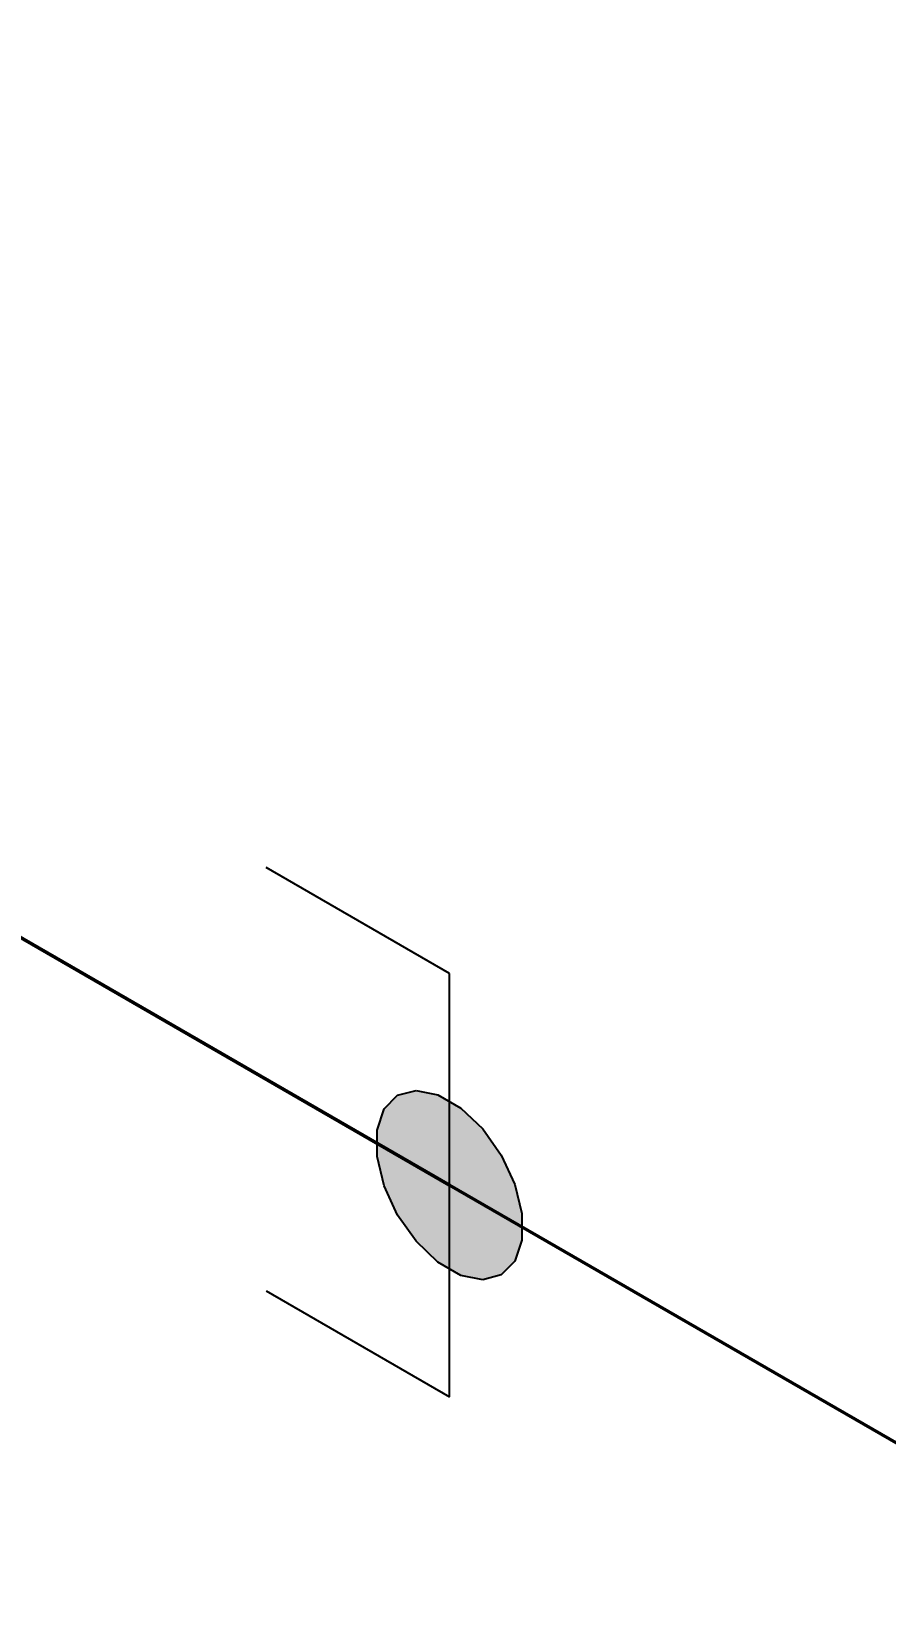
# Model space of a CAD drawing. Header units: millimetres. Extents: x 0 to 594, y 0 to 420.
# Drawn here: x 200.94 to 207.11, y 234.63 to 246.06 of the extents above; entities that cross this region are included whole.
import ezdxf

# ---------------------------------------------------------------- set-up
doc = ezdxf.new("R2010")
doc.units = ezdxf.units.MM
doc.header["$LTSCALE"] = 0.25
doc.layers.add('용접', color=1, linetype='Continuous')
doc.layers.add('치수', color=1, linetype='Continuous')
doc.layers.add('파이프 작은 보어', color=30, linetype='Continuous', lineweight=50)
doc.styles.add('AdskIsoMetric', font='arial.ttf', dxfattribs={"width": 0.8, "height": 2.5})
doc.styles.add('AdskIsoMetric-30', font='arial.ttf', dxfattribs={"width": 0.8, "height": 2.5})
doc.styles.add('AdskIsoMetric30', font='arial.ttf', dxfattribs={"width": 0.8, "oblique": 30, "height": 2.5})
doc.dimstyles.new('AdskIsoMetric', dxfattribs={"dimtxt": 2.5, "dimasz": 2.5, "dimexe": 1, "dimexo": 2, "dimgap": 0.8, "dimtad": 1, "dimdec": 0, "dimrnd": 1, "dimzin": 0, "dimdsep": 46, "dimtxsty": 'AdskIsoMetric', "dimcen": 0, "dimclrt": 7, "dimadec": 0, "dimazin": 0, "dimtfac": 1, "dimtdec": 0, "dimtmove": 1, "dimatfit": 3, "dimfxl": 0, "dimfrac": 2, "dimtolj": 1, "dimtzin": 0, "dimarcsym": 0})

# ---------------------------------------------------------------- blocks, each defined once
blk = doc.blocks.new('*D68')
at = {"layer": 'Defpoints', "color": 0}
for p in [(196.272, 274.78), (209.263, 267.28), (209.263, 234.653)]:
    blk.add_point(p, dxfattribs=at)
at = {"layer": '치수', "color": 0, "lineweight": -2}
for p, q in [((207.263, 268.435), (195.272, 275.358)), ((196.272, 244.653), (196.272, 272.28))]:
    blk.add_line(p, q, dxfattribs=at)
at = {"layer": '치수', "color": 0}
for points in [[(195.856, 272.28), (196.689, 272.28), (196.272, 274.78)], [(195.856, 244.653), (196.689, 244.653), (196.272, 242.153)]]:
    blk.add_solid(points, dxfattribs=at)
at = {"layer": '치수', "color": 7, "insert": (194.006, 259.775), "char_height": 2.5, "attachment_point": 5, "rotation": 90, "style": 'AdskIsoMetric30'}
blk.add_mtext('\\A1;1604', dxfattribs=at)
blk = doc.blocks.new('*D69')
at = {"layer": 'Defpoints', "color": 0}
for p in [(152.474, 267.441), (209.263, 234.653), (209.263, 219.653)]:
    blk.add_point(p, dxfattribs=at)
at = {"layer": '치수', "color": 0, "lineweight": -2}
for p, q in [((152.474, 265.131), (152.474, 251.286)), ((154.639, 251.191), (207.098, 220.903)), ((209.263, 232.344), (209.263, 218.499))]:
    blk.add_line(p, q, dxfattribs=at)
at = {"layer": '치수', "color": 0}
for points in [[(154.847, 251.552), (154.43, 250.83), (152.474, 252.441)], [(207.306, 221.264), (206.889, 220.543), (209.263, 219.653)]]:
    blk.add_solid(points, dxfattribs=at)
at = {"layer": '치수', "color": 7, "insert": (180.868, 238.665), "char_height": 2.5, "attachment_point": 5, "rotation": 330, "style": 'AdskIsoMetric-30'}
blk.add_mtext('\\A1;4268', dxfattribs=at)
blk = doc.blocks.new('엘보우-9-Iso2DSkew90')
at = {"color": 0, "linetype": 'ByBlock', "lineweight": -2, "extrusion": (-0.707107, -0.408248, 0.57735)}
for p, q in [((0, 0), (0, 6.124)), ((-5.303, 3.062), (0, 0)), ((0, 0), (0, 0))]:
    blk.add_line(p, q, dxfattribs=at)
blk = doc.blocks.new('SocketWeld-1-IsoRight')
blk.add_hatch(color=256).paths.add_polyline_path([(0.00553, 0.03713), (0.00575, 0.03692), (0.00596, 0.03672), (0.00617, 0.03652), (0.00639, 0.03631), (0.0066, 0.03611), (0.00682, 0.0359), (0.00703, 0.0357), (0.00725, 0.03549), (0.00746, 0.03529), (0.00768, 0.03508), (0.00789, 0.03488), (0.00811, 0.03467), (0.00832, 0.03447), (0.00854, 0.03427), (0.00875, 0.03406), (0.00897, 0.03386), (0.00918, 0.03365), (0.0094, 0.03345), (0.00961, 0.03324), (0.00982, 0.03304), (0.01004, 0.03283), (0.01025, 0.03263), (0.01047, 0.03243), (0.01068, 0.03222), (0.0109, 0.03202), (0.01111, 0.03181), (0.01133, 0.03161), (0.01154, 0.0314), (0.01176, 0.0312), (0.01197, 0.03099), (0.01219, 0.03079), (0.0124, 0.03058), (0.01262, 0.03038), (0.01283, 0.03018), (0.01305, 0.02997), (0.01326, 0.02977), (0.01347, 0.02956), (0.01369, 0.02936), (0.0139, 0.02915), (0.01412, 0.02895), (0.01433, 0.02874), (0.01455, 0.02854), (0.01476, 0.02834), (0.01498, 0.02813), (0.01519, 0.02793), (0.01541, 0.02772), (0.01562, 0.02752), (0.01584, 0.02731), (0.01605, 0.02711), (0.01605, 0.02711), (0.01623, 0.02685), (0.01642, 0.02659), (0.0166, 0.02633), (0.01678, 0.02607), (0.01696, 0.02581), (0.01715, 0.02556), (0.01733, 0.0253), (0.01751, 0.02504), (0.01769, 0.02478), (0.01788, 0.02452), (0.01806, 0.02426), (0.01824, 0.024), (0.01843, 0.02375), (0.01861, 0.02349), (0.01879, 0.02323), (0.01897, 0.02297), (0.01916, 0.02271), (0.01934, 0.02245), (0.01952, 0.02219), (0.0197, 0.02193), (0.01989, 0.02168), (0.02007, 0.02142), (0.02025, 0.02116), (0.02043, 0.0209), (0.02062, 0.02064), (0.0208, 0.02038), (0.02098, 0.02012), (0.02116, 0.01987), (0.02135, 0.01961), (0.02153, 0.01935), (0.02171, 0.01909), (0.0219, 0.01883), (0.02208, 0.01857), (0.02226, 0.01831), (0.02244, 0.01806), (0.02263, 0.0178), (0.02281, 0.01754), (0.02299, 0.01728), (0.02317, 0.01702), (0.02336, 0.01676), (0.02354, 0.0165), (0.02372, 0.01624), (0.0239, 0.01599), (0.02409, 0.01573), (0.02427, 0.01547), (0.02445, 0.01521), (0.02463, 0.01495), (0.02482, 0.01469), (0.025, 0.01443), (0.025, 0.01443), (0.02513, 0.01415), (0.02527, 0.01386), (0.0254, 0.01357), (0.02553, 0.01328), (0.02566, 0.013), (0.0258, 0.01271), (0.02593, 0.01242), (0.02606, 0.01213), (0.02619, 0.01185), (0.02633, 0.01156), (0.02646, 0.01127), (0.02659, 0.01098), (0.02672, 0.0107), (0.02686, 0.01041), (0.02699, 0.01012), (0.02712, 0.00983), (0.02726, 0.00955), (0.02739, 0.00926), (0.02752, 0.00897), (0.02765, 0.00868), (0.02779, 0.0084), (0.02792, 0.00811), (0.02805, 0.00782), (0.02818, 0.00753), (0.02832, 0.00725), (0.02845, 0.00696), (0.02858, 0.00667), (0.02872, 0.00638), (0.02885, 0.0061), (0.02898, 0.00581), (0.02911, 0.00552), (0.02925, 0.00523), (0.02938, 0.00495), (0.02951, 0.00466), (0.02964, 0.00437), (0.02978, 0.00408), (0.02991, 0.0038), (0.03004, 0.00351), (0.03017, 0.00322), (0.03031, 0.00293), (0.03044, 0.00265), (0.03057, 0.00236), (0.03071, 0.00207), (0.03084, 0.00178), (0.03097, 0.0015), (0.0311, 0.00121), (0.03124, 0.00092), (0.03137, 0.00063), (0.0315, 0.00035), (0.0315, 0.00035), (0.03157, 0.00006), (0.03164, -0.00023), (0.03171, -0.00052), (0.03178, -0.00081), (0.03185, -0.00109), (0.03192, -0.00138), (0.03199, -0.00167), (0.03206, -0.00196), (0.03213, -0.00225), (0.0322, -0.00254), (0.03227, -0.00282), (0.03234, -0.00311), (0.03241, -0.0034), (0.03248, -0.00369), (0.03255, -0.00398), (0.03262, -0.00426), (0.03269, -0.00455), (0.03276, -0.00484), (0.03283, -0.00513), (0.0329, -0.00542), (0.03297, -0.00571), (0.03304, -0.00599), (0.03311, -0.00628), (0.03318, -0.00657), (0.03325, -0.00686), (0.03332, -0.00715), (0.03339, -0.00743), (0.03346, -0.00772), (0.03352, -0.00801), (0.03359, -0.0083), (0.03366, -0.00859), (0.03373, -0.00888), (0.0338, -0.00916), (0.03387, -0.00945), (0.03394, -0.00974), (0.03401, -0.01003), (0.03408, -0.01032), (0.03415, -0.0106), (0.03422, -0.01089), (0.03429, -0.01118), (0.03436, -0.01147), (0.03443, -0.01176), (0.0345, -0.01205), (0.03457, -0.01233), (0.03464, -0.01262), (0.03471, -0.01291), (0.03478, -0.0132), (0.03485, -0.01349), (0.03492, -0.01377), (0.03492, -0.01377), (0.03492, -0.01404), (0.03492, -0.0143), (0.03492, -0.01456), (0.03492, -0.01482), (0.03492, -0.01508), (0.03492, -0.01534), (0.03492, -0.0156), (0.03492, -0.01586), (0.03492, -0.01612), (0.03492, -0.01638), (0.03492, -0.01664), (0.03492, -0.0169), (0.03492, -0.01716), (0.03492, -0.01742), (0.03492, -0.01768), (0.03492, -0.01795), (0.03492, -0.01821), (0.03492, -0.01847), (0.03492, -0.01873), (0.03492, -0.01899), (0.03492, -0.01925), (0.03492, -0.01951), (0.03492, -0.01977), (0.03492, -0.02003), (0.03492, -0.02029), (0.03492, -0.02055), (0.03492, -0.02081), (0.03492, -0.02107), (0.03492, -0.02133), (0.03492, -0.02159), (0.03492, -0.02186), (0.03492, -0.02212), (0.03492, -0.02238), (0.03492, -0.02264), (0.03492, -0.0229), (0.03492, -0.02316), (0.03492, -0.02342), (0.03492, -0.02368), (0.03492, -0.02394), (0.03492, -0.0242), (0.03492, -0.02446), (0.03492, -0.02472), (0.03492, -0.02498), (0.03492, -0.02524), (0.03492, -0.0255), (0.03492, -0.02577), (0.03492, -0.02603), (0.03492, -0.02629), (0.03492, -0.02655), (0.03492, -0.02655), (0.03485, -0.02676), (0.03478, -0.02696), (0.03471, -0.02717), (0.03464, -0.02738), (0.03457, -0.02759), (0.0345, -0.02779), (0.03443, -0.028), (0.03436, -0.02821), (0.03429, -0.02842), (0.03422, -0.02862), (0.03415, -0.02883), (0.03408, -0.02904), (0.03401, -0.02925), (0.03394, -0.02945), (0.03387, -0.02966), (0.0338, -0.02987), (0.03373, -0.03008), (0.03366, -0.03028), (0.03359, -0.03049), (0.03352, -0.0307), (0.03346, -0.03091), (0.03339, -0.03112), (0.03332, -0.03132), (0.03325, -0.03153), (0.03318, -0.03174), (0.03311, -0.03195), (0.03304, -0.03215), (0.03297, -0.03236), (0.0329, -0.03257), (0.03283, -0.03278), (0.03276, -0.03298), (0.03269, -0.03319), (0.03262, -0.0334), (0.03255, -0.03361), (0.03248, -0.03381), (0.03241, -0.03402), (0.03234, -0.03423), (0.03227, -0.03444), (0.0322, -0.03465), (0.03213, -0.03485), (0.03206, -0.03506), (0.03199, -0.03527), (0.03192, -0.03548), (0.03185, -0.03568), (0.03178, -0.03589), (0.03171, -0.0361), (0.03164, -0.03631), (0.03157, -0.03651), (0.0315, -0.03672), (0.0315, -0.03672), (0.03137, -0.03686), (0.03124, -0.03699), (0.0311, -0.03712), (0.03097, -0.03726), (0.03084, -0.03739), (0.03071, -0.03753), (0.03057, -0.03766), (0.03044, -0.0378), (0.03031, -0.03793), (0.03017, -0.03806), (0.03004, -0.0382), (0.02991, -0.03833), (0.02978, -0.03847), (0.02964, -0.0386), (0.02951, -0.03874), (0.02938, -0.03887), (0.02925, -0.039), (0.02911, -0.03914), (0.02898, -0.03927), (0.02885, -0.03941), (0.02872, -0.03954), (0.02858, -0.03968), (0.02845, -0.03981), (0.02832, -0.03994), (0.02818, -0.04008), (0.02805, -0.04021), (0.02792, -0.04035), (0.02779, -0.04048), (0.02765, -0.04062), (0.02752, -0.04075), (0.02739, -0.04088), (0.02726, -0.04102), (0.02712, -0.04115), (0.02699, -0.04129), (0.02686, -0.04142), (0.02672, -0.04156), (0.02659, -0.04169), (0.02646, -0.04182), (0.02633, -0.04196), (0.02619, -0.04209), (0.02606, -0.04223), (0.02593, -0.04236), (0.0258, -0.0425), (0.02566, -0.04263), (0.02553, -0.04276), (0.0254, -0.0429), (0.02527, -0.04303), (0.02513, -0.04317), (0.025, -0.0433), (0.025, -0.0433), (0.02482, -0.04335), (0.02463, -0.0434), (0.02445, -0.04344), (0.02427, -0.04349), (0.02409, -0.04354), (0.0239, -0.04359), (0.02372, -0.04364), (0.02354, -0.04368), (0.02336, -0.04373), (0.02317, -0.04378), (0.02299, -0.04383), (0.02281, -0.04387), (0.02263, -0.04392), (0.02244, -0.04397), (0.02226, -0.04402), (0.02208, -0.04407), (0.0219, -0.04411), (0.02171, -0.04416), (0.02153, -0.04421), (0.02135, -0.04426), (0.02116, -0.0443), (0.02098, -0.04435), (0.0208, -0.0444), (0.02062, -0.04445), (0.02043, -0.0445), (0.02025, -0.04454), (0.02007, -0.04459), (0.01989, -0.04464), (0.0197, -0.04469), (0.01952, -0.04473), (0.01934, -0.04478), (0.01916, -0.04483), (0.01897, -0.04488), (0.01879, -0.04493), (0.01861, -0.04497), (0.01843, -0.04502), (0.01824, -0.04507), (0.01806, -0.04512), (0.01788, -0.04516), (0.01769, -0.04521), (0.01751, -0.04526), (0.01733, -0.04531), (0.01715, -0.04536), (0.01696, -0.0454), (0.01678, -0.04545), (0.0166, -0.0455), (0.01642, -0.04555), (0.01623, -0.04559), (0.01605, -0.04564), (0.01605, -0.04564), (0.01584, -0.0456), (0.01562, -0.04556), (0.01541, -0.04551), (0.01519, -0.04547), (0.01498, -0.04543), (0.01476, -0.04538), (0.01455, -0.04534), (0.01433, -0.04529), (0.01412, -0.04525), (0.0139, -0.04521), (0.01369, -0.04516), (0.01347, -0.04512), (0.01326, -0.04508), (0.01305, -0.04503), (0.01283, -0.04499), (0.01262, -0.04495), (0.0124, -0.0449), (0.01219, -0.04486), (0.01197, -0.04482), (0.01176, -0.04477), (0.01154, -0.04473), (0.01133, -0.04469), (0.01111, -0.04464), (0.0109, -0.0446), (0.01068, -0.04456), (0.01047, -0.04451), (0.01025, -0.04447), (0.01004, -0.04443), (0.00982, -0.04438), (0.00961, -0.04434), (0.0094, -0.0443), (0.00918, -0.04425), (0.00897, -0.04421), (0.00875, -0.04417), (0.00854, -0.04412), (0.00832, -0.04408), (0.00811, -0.04404), (0.00789, -0.04399), (0.00768, -0.04395), (0.00746, -0.04391), (0.00725, -0.04386), (0.00703, -0.04382), (0.00682, -0.04378), (0.0066, -0.04373), (0.00639, -0.04369), (0.00617, -0.04365), (0.00596, -0.0436), (0.00575, -0.04356), (0.00553, -0.04352), (0.00553, -0.04352), (0.00531, -0.04339), (0.00508, -0.04325), (0.00485, -0.04312), (0.00463, -0.04299), (0.0044, -0.04286), (0.00418, -0.04273), (0.00395, -0.0426), (0.00372, -0.04247), (0.0035, -0.04234), (0.00327, -0.04221), (0.00305, -0.04208), (0.00282, -0.04195), (0.0026, -0.04182), (0.00237, -0.04169), (0.00214, -0.04156), (0.00192, -0.04143), (0.00169, -0.0413), (0.00147, -0.04117), (0.00124, -0.04104), (0.00102, -0.04091), (0.00079, -0.04078), (0.00056, -0.04065), (0.00034, -0.04052), (0.00011, -0.04039), (-0.00011, -0.04026), (-0.00034, -0.04013), (-0.00056, -0.04), (-0.00079, -0.03987), (-0.00102, -0.03974), (-0.00124, -0.03961), (-0.00147, -0.03948), (-0.00169, -0.03934), (-0.00192, -0.03921), (-0.00214, -0.03908), (-0.00237, -0.03895), (-0.0026, -0.03882), (-0.00282, -0.03869), (-0.00305, -0.03856), (-0.00327, -0.03843), (-0.0035, -0.0383), (-0.00372, -0.03817), (-0.00395, -0.03804), (-0.00418, -0.03791), (-0.0044, -0.03778), (-0.00463, -0.03765), (-0.00485, -0.03752), (-0.00508, -0.03739), (-0.00531, -0.03726), (-0.00553, -0.03713), (-0.00553, -0.03713), (-0.00575, -0.03692), (-0.00596, -0.03672), (-0.00617, -0.03652), (-0.00639, -0.03631), (-0.0066, -0.03611), (-0.00682, -0.0359), (-0.00703, -0.0357), (-0.00725, -0.03549), (-0.00746, -0.03529), (-0.00768, -0.03508), (-0.00789, -0.03488), (-0.00811, -0.03467), (-0.00832, -0.03447), (-0.00854, -0.03427), (-0.00875, -0.03406), (-0.00897, -0.03386), (-0.00918, -0.03365), (-0.0094, -0.03345), (-0.00961, -0.03324), (-0.00982, -0.03304), (-0.01004, -0.03283), (-0.01025, -0.03263), (-0.01047, -0.03243), (-0.01068, -0.03222), (-0.0109, -0.03202), (-0.01111, -0.03181), (-0.01133, -0.03161), (-0.01154, -0.0314), (-0.01176, -0.0312), (-0.01197, -0.03099), (-0.01219, -0.03079), (-0.0124, -0.03058), (-0.01262, -0.03038), (-0.01283, -0.03018), (-0.01305, -0.02997), (-0.01326, -0.02977), (-0.01347, -0.02956), (-0.01369, -0.02936), (-0.0139, -0.02915), (-0.01412, -0.02895), (-0.01433, -0.02874), (-0.01455, -0.02854), (-0.01476, -0.02834), (-0.01498, -0.02813), (-0.01519, -0.02793), (-0.01541, -0.02772), (-0.01562, -0.02752), (-0.01584, -0.02731), (-0.01605, -0.02711), (-0.01605, -0.02711), (-0.01623, -0.02685), (-0.01642, -0.02659), (-0.0166, -0.02633), (-0.01678, -0.02607), (-0.01696, -0.02581), (-0.01715, -0.02556), (-0.01733, -0.0253), (-0.01751, -0.02504), (-0.01769, -0.02478), (-0.01788, -0.02452), (-0.01806, -0.02426), (-0.01824, -0.024), (-0.01843, -0.02375), (-0.01861, -0.02349), (-0.01879, -0.02323), (-0.01897, -0.02297), (-0.01916, -0.02271), (-0.01934, -0.02245), (-0.01952, -0.02219), (-0.0197, -0.02193), (-0.01989, -0.02168), (-0.02007, -0.02142), (-0.02025, -0.02116), (-0.02043, -0.0209), (-0.02062, -0.02064), (-0.0208, -0.02038), (-0.02098, -0.02012), (-0.02116, -0.01987), (-0.02135, -0.01961), (-0.02153, -0.01935), (-0.02171, -0.01909), (-0.0219, -0.01883), (-0.02208, -0.01857), (-0.02226, -0.01831), (-0.02244, -0.01806), (-0.02263, -0.0178), (-0.02281, -0.01754), (-0.02299, -0.01728), (-0.02317, -0.01702), (-0.02336, -0.01676), (-0.02354, -0.0165), (-0.02372, -0.01624), (-0.0239, -0.01599), (-0.02409, -0.01573), (-0.02427, -0.01547), (-0.02445, -0.01521), (-0.02463, -0.01495), (-0.02482, -0.01469), (-0.025, -0.01443), (-0.025, -0.01443), (-0.02513, -0.01415), (-0.02527, -0.01386), (-0.0254, -0.01357), (-0.02553, -0.01328), (-0.02566, -0.013), (-0.0258, -0.01271), (-0.02593, -0.01242), (-0.02606, -0.01213), (-0.02619, -0.01185), (-0.02633, -0.01156), (-0.02646, -0.01127), (-0.02659, -0.01098), (-0.02672, -0.0107), (-0.02686, -0.01041), (-0.02699, -0.01012), (-0.02712, -0.00983), (-0.02726, -0.00955), (-0.02739, -0.00926), (-0.02752, -0.00897), (-0.02765, -0.00868), (-0.02779, -0.0084), (-0.02792, -0.00811), (-0.02805, -0.00782), (-0.02818, -0.00753), (-0.02832, -0.00725), (-0.02845, -0.00696), (-0.02858, -0.00667), (-0.02872, -0.00638), (-0.02885, -0.0061), (-0.02898, -0.00581), (-0.02911, -0.00552), (-0.02925, -0.00523), (-0.02938, -0.00495), (-0.02951, -0.00466), (-0.02964, -0.00437), (-0.02978, -0.00408), (-0.02991, -0.0038), (-0.03004, -0.00351), (-0.03017, -0.00322), (-0.03031, -0.00293), (-0.03044, -0.00265), (-0.03057, -0.00236), (-0.03071, -0.00207), (-0.03084, -0.00178), (-0.03097, -0.0015), (-0.0311, -0.00121), (-0.03124, -0.00092), (-0.03137, -0.00063), (-0.0315, -0.00035), (-0.0315, -0.00035), (-0.03157, -0.00006), (-0.03164, 0.00023), (-0.03171, 0.00052), (-0.03178, 0.00081), (-0.03185, 0.00109), (-0.03192, 0.00138), (-0.03199, 0.00167), (-0.03206, 0.00196), (-0.03213, 0.00225), (-0.0322, 0.00254), (-0.03227, 0.00282), (-0.03234, 0.00311), (-0.03241, 0.0034), (-0.03248, 0.00369), (-0.03255, 0.00398), (-0.03262, 0.00426), (-0.03269, 0.00455), (-0.03276, 0.00484), (-0.03283, 0.00513), (-0.0329, 0.00542), (-0.03297, 0.00571), (-0.03304, 0.00599), (-0.03311, 0.00628), (-0.03318, 0.00657), (-0.03325, 0.00686), (-0.03332, 0.00715), (-0.03339, 0.00743), (-0.03346, 0.00772), (-0.03352, 0.00801), (-0.03359, 0.0083), (-0.03366, 0.00859), (-0.03373, 0.00888), (-0.0338, 0.00916), (-0.03387, 0.00945), (-0.03394, 0.00974), (-0.03401, 0.01003), (-0.03408, 0.01032), (-0.03415, 0.0106), (-0.03422, 0.01089), (-0.03429, 0.01118), (-0.03436, 0.01147), (-0.03443, 0.01176), (-0.0345, 0.01205), (-0.03457, 0.01233), (-0.03464, 0.01262), (-0.03471, 0.01291), (-0.03478, 0.0132), (-0.03485, 0.01349), (-0.03492, 0.01377), (-0.03492, 0.01377), (-0.03492, 0.01404), (-0.03492, 0.0143), (-0.03492, 0.01456), (-0.03492, 0.01482), (-0.03492, 0.01508), (-0.03492, 0.01534), (-0.03492, 0.0156), (-0.03492, 0.01586), (-0.03492, 0.01612), (-0.03492, 0.01638), (-0.03492, 0.01664), (-0.03492, 0.0169), (-0.03492, 0.01716), (-0.03492, 0.01742), (-0.03492, 0.01768), (-0.03492, 0.01795), (-0.03492, 0.01821), (-0.03492, 0.01847), (-0.03492, 0.01873), (-0.03492, 0.01899), (-0.03492, 0.01925), (-0.03492, 0.01951), (-0.03492, 0.01977), (-0.03492, 0.02003), (-0.03492, 0.02029), (-0.03492, 0.02055), (-0.03492, 0.02081), (-0.03492, 0.02107), (-0.03492, 0.02133), (-0.03492, 0.02159), (-0.03492, 0.02186), (-0.03492, 0.02212), (-0.03492, 0.02238), (-0.03492, 0.02264), (-0.03492, 0.0229), (-0.03492, 0.02316), (-0.03492, 0.02342), (-0.03492, 0.02368), (-0.03492, 0.02394), (-0.03492, 0.0242), (-0.03492, 0.02446), (-0.03492, 0.02472), (-0.03492, 0.02498), (-0.03492, 0.02524), (-0.03492, 0.0255), (-0.03492, 0.02577), (-0.03492, 0.02603), (-0.03492, 0.02629), (-0.03492, 0.02655), (-0.03492, 0.02655), (-0.03485, 0.02676), (-0.03478, 0.02696), (-0.03471, 0.02717), (-0.03464, 0.02738), (-0.03457, 0.02759), (-0.0345, 0.02779), (-0.03443, 0.028), (-0.03436, 0.02821), (-0.03429, 0.02842), (-0.03422, 0.02862), (-0.03415, 0.02883), (-0.03408, 0.02904), (-0.03401, 0.02925), (-0.03394, 0.02945), (-0.03387, 0.02966), (-0.0338, 0.02987), (-0.03373, 0.03008), (-0.03366, 0.03028), (-0.03359, 0.03049), (-0.03352, 0.0307), (-0.03346, 0.03091), (-0.03339, 0.03112), (-0.03332, 0.03132), (-0.03325, 0.03153), (-0.03318, 0.03174), (-0.03311, 0.03195), (-0.03304, 0.03215), (-0.03297, 0.03236), (-0.0329, 0.03257), (-0.03283, 0.03278), (-0.03276, 0.03298), (-0.03269, 0.03319), (-0.03262, 0.0334), (-0.03255, 0.03361), (-0.03248, 0.03381), (-0.03241, 0.03402), (-0.03234, 0.03423), (-0.03227, 0.03444), (-0.0322, 0.03465), (-0.03213, 0.03485), (-0.03206, 0.03506), (-0.03199, 0.03527), (-0.03192, 0.03548), (-0.03185, 0.03568), (-0.03178, 0.03589), (-0.03171, 0.0361), (-0.03164, 0.03631), (-0.03157, 0.03651), (-0.0315, 0.03672), (-0.0315, 0.03672), (-0.03137, 0.03686), (-0.03124, 0.03699), (-0.0311, 0.03712), (-0.03097, 0.03726), (-0.03084, 0.03739), (-0.03071, 0.03753), (-0.03057, 0.03766), (-0.03044, 0.0378), (-0.03031, 0.03793), (-0.03017, 0.03806), (-0.03004, 0.0382), (-0.02991, 0.03833), (-0.02978, 0.03847), (-0.02964, 0.0386), (-0.02951, 0.03874), (-0.02938, 0.03887), (-0.02925, 0.039), (-0.02911, 0.03914), (-0.02898, 0.03927), (-0.02885, 0.03941), (-0.02872, 0.03954), (-0.02858, 0.03968), (-0.02845, 0.03981), (-0.02832, 0.03994), (-0.02818, 0.04008), (-0.02805, 0.04021), (-0.02792, 0.04035), (-0.02779, 0.04048), (-0.02765, 0.04062), (-0.02752, 0.04075), (-0.02739, 0.04088), (-0.02726, 0.04102), (-0.02712, 0.04115), (-0.02699, 0.04129), (-0.02686, 0.04142), (-0.02672, 0.04156), (-0.02659, 0.04169), (-0.02646, 0.04182), (-0.02633, 0.04196), (-0.02619, 0.04209), (-0.02606, 0.04223), (-0.02593, 0.04236), (-0.0258, 0.0425), (-0.02566, 0.04263), (-0.02553, 0.04276), (-0.0254, 0.0429), (-0.02527, 0.04303), (-0.02513, 0.04317), (-0.025, 0.0433), (-0.025, 0.0433), (-0.02482, 0.04335), (-0.02463, 0.0434), (-0.02445, 0.04344), (-0.02427, 0.04349), (-0.02409, 0.04354), (-0.0239, 0.04359), (-0.02372, 0.04364), (-0.02354, 0.04368), (-0.02336, 0.04373), (-0.02317, 0.04378), (-0.02299, 0.04383), (-0.02281, 0.04387), (-0.02263, 0.04392), (-0.02244, 0.04397), (-0.02226, 0.04402), (-0.02208, 0.04407), (-0.0219, 0.04411), (-0.02171, 0.04416), (-0.02153, 0.04421), (-0.02135, 0.04426), (-0.02116, 0.0443), (-0.02098, 0.04435), (-0.0208, 0.0444), (-0.02062, 0.04445), (-0.02043, 0.0445), (-0.02025, 0.04454), (-0.02007, 0.04459), (-0.01989, 0.04464), (-0.0197, 0.04469), (-0.01952, 0.04473), (-0.01934, 0.04478), (-0.01916, 0.04483), (-0.01897, 0.04488), (-0.01879, 0.04493), (-0.01861, 0.04497), (-0.01843, 0.04502), (-0.01824, 0.04507), (-0.01806, 0.04512), (-0.01788, 0.04516), (-0.01769, 0.04521), (-0.01751, 0.04526), (-0.01733, 0.04531), (-0.01715, 0.04536), (-0.01696, 0.0454), (-0.01678, 0.04545), (-0.0166, 0.0455), (-0.01642, 0.04555), (-0.01623, 0.04559), (-0.01605, 0.04564), (-0.01605, 0.04564), (-0.01584, 0.0456), (-0.01562, 0.04556), (-0.01541, 0.04551), (-0.01519, 0.04547), (-0.01498, 0.04543), (-0.01476, 0.04538), (-0.01455, 0.04534), (-0.01433, 0.04529), (-0.01412, 0.04525), (-0.0139, 0.04521), (-0.01369, 0.04516), (-0.01347, 0.04512), (-0.01326, 0.04508), (-0.01305, 0.04503), (-0.01283, 0.04499), (-0.01262, 0.04495), (-0.0124, 0.0449), (-0.01219, 0.04486), (-0.01197, 0.04482), (-0.01176, 0.04477), (-0.01154, 0.04473), (-0.01133, 0.04469), (-0.01111, 0.04464), (-0.0109, 0.0446), (-0.01068, 0.04456), (-0.01047, 0.04451), (-0.01025, 0.04447), (-0.01004, 0.04443), (-0.00982, 0.04438), (-0.00961, 0.04434), (-0.0094, 0.0443), (-0.00918, 0.04425), (-0.00897, 0.04421), (-0.00875, 0.04417), (-0.00854, 0.04412), (-0.00832, 0.04408), (-0.00811, 0.04404), (-0.00789, 0.04399), (-0.00768, 0.04395), (-0.00746, 0.04391), (-0.00725, 0.04386), (-0.00703, 0.04382), (-0.00682, 0.04378), (-0.0066, 0.04373), (-0.00639, 0.04369), (-0.00617, 0.04365), (-0.00596, 0.0436), (-0.00575, 0.04356), (-0.00553, 0.04352), (-0.00553, 0.04352), (-0.00531, 0.04339), (-0.00508, 0.04325), (-0.00485, 0.04312), (-0.00463, 0.04299), (-0.0044, 0.04286), (-0.00418, 0.04273), (-0.00395, 0.0426), (-0.00372, 0.04247), (-0.0035, 0.04234), (-0.00327, 0.04221), (-0.00305, 0.04208), (-0.00282, 0.04195), (-0.0026, 0.04182), (-0.00237, 0.04169), (-0.00214, 0.04156), (-0.00192, 0.04143), (-0.00169, 0.0413), (-0.00147, 0.04117), (-0.00124, 0.04104), (-0.00102, 0.04091), (-0.00079, 0.04078), (-0.00056, 0.04065), (-0.00034, 0.04052), (-0.00011, 0.04039), (0.00011, 0.04026), (0.00034, 0.04013), (0.00056, 0.04), (0.00079, 0.03987), (0.00102, 0.03974), (0.00124, 0.03961), (0.00147, 0.03948), (0.00169, 0.03934), (0.00192, 0.03921), (0.00214, 0.03908), (0.00237, 0.03895), (0.0026, 0.03882), (0.00282, 0.03869), (0.00305, 0.03856), (0.00327, 0.03843), (0.0035, 0.0383), (0.00372, 0.03817), (0.00395, 0.03804), (0.00418, 0.03791), (0.0044, 0.03778), (0.00463, 0.03765), (0.00485, 0.03752), (0.00508, 0.03739), (0.00531, 0.03726)], flags=0)
at = {"color": 0, "linetype": 'ByBlock', "lineweight": -2, "extrusion": (0.707107, 0.408248, -0.57735)}
for p, q in [((0, 0.10206), (-0.08839, 0.15309)), ((0, -0.10206), (0, 0.10206)), ((-0.0315, 0.03672), (-0.025, 0.0433)), ((-0.025, 0.0433), (-0.01605, 0.04564)), ((-0.01605, 0.04564), (-0.00553, 0.04352)), ((-0.00553, 0.04352), (0.00553, 0.03713)), ((-0.03492, 0.02655), (-0.0315, 0.03672)), ((0.00553, 0.03713), (0.01605, 0.02711)), ((-0.03492, 0.01377), (-0.03492, 0.02655)), ((0.01605, 0.02711), (0.025, 0.01443)), ((-0.0315, -0.00035), (-0.03492, 0.01377)), ((0.025, 0.01443), (0.0315, 0.00035)), ((0.0315, 0.00035), (0.03492, -0.01377)), ((-0.025, -0.01443), (-0.0315, -0.00035)), ((-0.01605, -0.02711), (-0.025, -0.01443)), ((0.03492, -0.01377), (0.03492, -0.02655)), ((-0.00553, -0.03713), (-0.01605, -0.02711)), ((0.03492, -0.02655), (0.0315, -0.03672)), ((0.00553, -0.04352), (-0.00553, -0.03713)), ((0.0315, -0.03672), (0.025, -0.0433)), ((0.01605, -0.04564), (0.00553, -0.04352)), ((0.025, -0.0433), (0.01605, -0.04564)), ((-0.08839, -0.05103), (0, -0.10206))]:
    blk.add_line(p, q, dxfattribs=at)

msp = doc.modelspace()

# ---------------------------------------------------------------- linework, layer by layer
at = {"layer": '파이프 작은 보어'}
msp.add_lwpolyline([(157.7768, 264.3788), (203.9595, 237.7152)], dxfattribs=at)

# ---------------------------------------------------------------- block references
at = {"layer": '용접', "xscale": 15, "yscale": 15, "zscale": 15, "rotation": 359.9999999750968}
msp.add_blockref('SocketWeld-1-IsoRight', (203.9595, 237.7152), dxfattribs=at)
at = {"layer": '파이프 작은 보어'}
msp.add_blockref('엘보우-9-Iso2DSkew90', (209.2628, 234.6534), dxfattribs=at)

# ---------------------------------------------------------------- dimensions: what is measured, and where the dimension line sits
at = {"layer": '치수'}
for base, p1, p2, angle, text, override, picture, middle in [((196.2724, 274.7804), (209.2628, 234.6534), (209.2628, 267.2804), 90, '1604', {"dimtad": 0, "dimlfac": 49.176303, "dimtxsty": 'AdskIsoMetric30', "dimse1": 1, "dimse2": 0, "dimsd1": 0, "dimsd2": 0, "dimtmove": 1}, '*D68', (194.0061, 259.7753)), ((209.2628, 219.6534), (152.4735, 267.4407), (209.2628, 234.6534), 330, '4268', {"dimtad": 0, "dimlfac": 65.082065, "dimtxsty": 'AdskIsoMetric-30', "dimse1": 0, "dimse2": 0, "dimsd1": 0, "dimsd2": 0, "dimtmove": 1}, '*D69', (180.8682, 238.6649))]:
    dim = msp.add_linear_dim(base=base, p1=p1, p2=p2, angle=angle, text=text, dimstyle='AdskIsoMetric', override=override, dxfattribs=at)
    dim.commit()
    dim.dimension.update_dxf_attribs({"geometry": picture, "text_midpoint": middle, "dimtype": 160})

doc.saveas('drawing.dxf')
